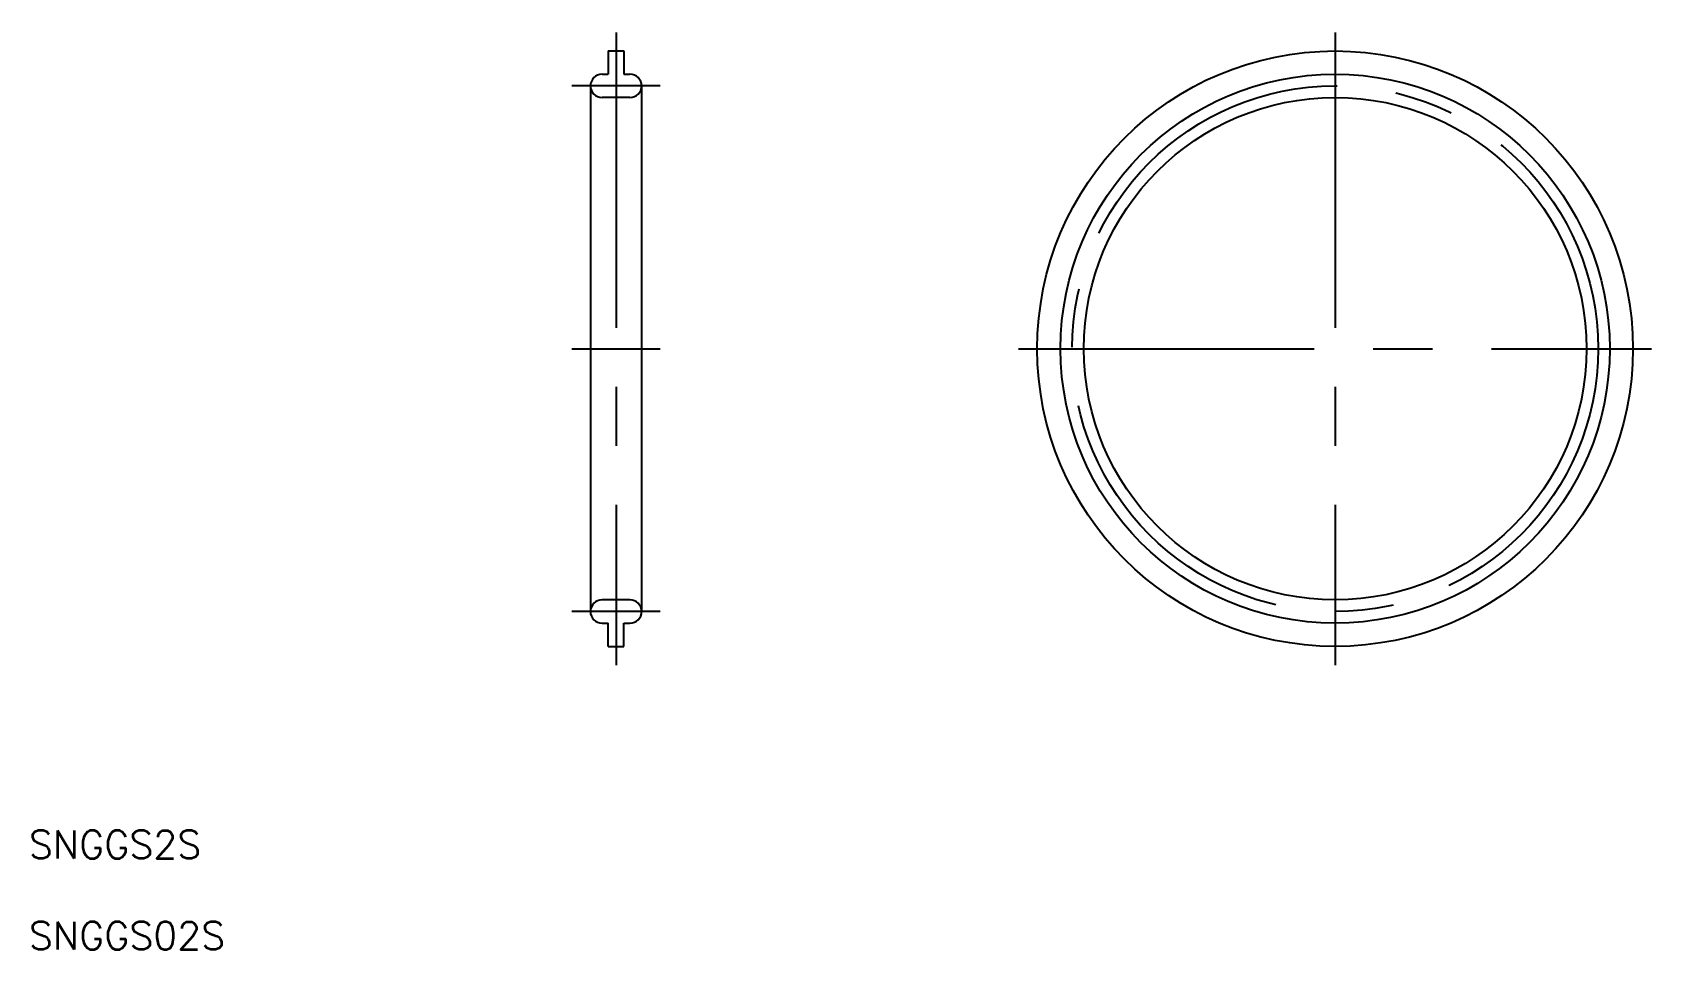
# Model space of a CAD drawing. Extents: x -140 to 34, y -65 to 34.
import ezdxf

# ---------------------------------------------------------------- set-up
doc = ezdxf.new("R2010")
doc.units = 0
doc.linetypes.add('CENTER', pattern=[50.8, 31.75, -6.35, 6.35, -6.35])
doc.layers.get('0').update_dxf_attribs({"linetype": 'CONTINUOUS'})
doc.layers.add('CENTER', color=1, linetype='CENTER')
doc.styles.get("Standard").update_dxf_attribs({"font": 'txt.shx', "height": 3, "bigfont": 'bigfont.shx'})

msp = doc.modelspace()

# ---------------------------------------------------------------- linework, layer by layer
at = {"color": 7, "linetype": 'CONTINUOUS'}
for p, q in [((-78.1, 32), (-76.4, 32)), ((-78.1, 32), (-78.1, 29.5)), ((-76.4, 32), (-76.4, 29.5)), ((-80, 28.25), (-80, -28.25)), ((-78.75, 29.5), (-78.1, 29.5)), ((-76.4, 29.5), (-75.75, 29.5)), ((-74.5, 28.25), (-74.5, -28.25)), ((-75.75, 27), (-78.75, 27)), ((-75.75, -27), (-78.75, -27)), ((-78.75, -29.5), (-78.1, -29.5)), ((-78.1, -32), (-78.1, -29.5)), ((-76.4, -32), (-76.4, -29.5)), ((-76.4, -29.5), (-75.75, -29.5)), ((-78.1, -32), (-76.4, -32))]:
    msp.add_line(p, q, dxfattribs=at)
for radius in [32, 29.5, 27]:
    msp.add_circle((0, 0), radius, dxfattribs=at)
for centre, start, end in [((-78.75, 28.25), 90, 270), ((-75.75, 28.25), 270, 90), ((-78.75, -28.25), 90, 270), ((-75.75, -28.25), 270, 90)]:
    msp.add_arc(centre, 1.25, start, end, dxfattribs=at)
at = {"layer": 'CENTER', "color": 1, "linetype": 'CENTER'}
for p, q in [((-77.25, 34), (-77.25, -34)), ((0, 34), (0, -34)), ((-72.5, 28.25), (-82, 28.25)), ((-82, 0), (-72.5, 0)), ((-34, 0), (34, 0)), ((-72.5, -28.25), (-82, -28.25))]:
    msp.add_line(p, q, dxfattribs=at)
msp.add_circle((0, 0), 28.25, dxfattribs=at)

# ---------------------------------------------------------------- texts
at = {"color": 7, "linetype": 'CONTINUOUS'}
for s, p in [('SNGGS2S', (-140.33, -54.79)), ('SNGGS02S', (-140.33, -64.59))]:
    msp.add_text(s, height=3, dxfattribs=at).set_placement(p)

doc.saveas('drawing.dxf')
